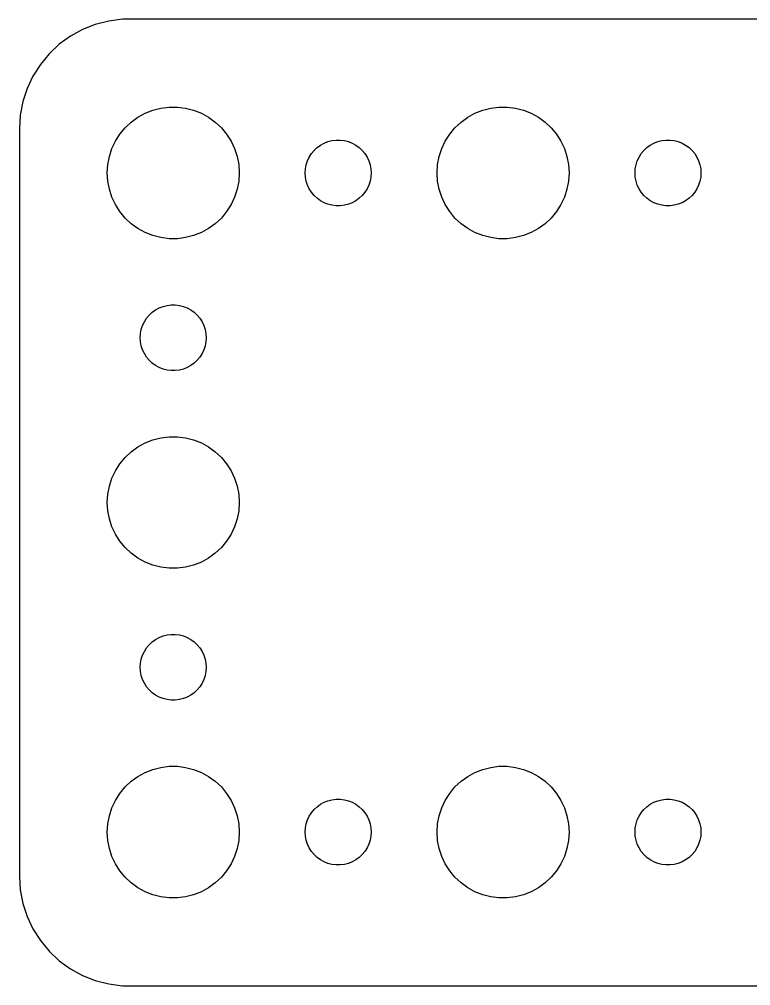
# Model space of a CAD drawing. Header units: metres. Extents: x -37 to 37, y 86 to 238.
# Drawn here: x -37 to -3.74, y 194.01 to 237.99 of the extents above; entities that cross this region are included whole.
import ezdxf

# ---------------------------------------------------------------- set-up
doc = ezdxf.new("R2010")
doc.units = ezdxf.units.M

msp = doc.modelspace()

# ---------------------------------------------------------------- linework, layer by layer
for p, q in [((-32.3139, 237.99), (-32.9369, 237.911)), ((32.3139, 237.99), (-32.3139, 237.99)), ((-34.1289, 237.524), (-34.6791, 237.222)), ((-33.5451, 237.755), (-34.1289, 237.524)), ((-32.9369, 237.911), (-33.5451, 237.755)), ((-34.6791, 237.222), (-35.1871, 236.853)), ((-35.1871, 236.853), (-35.6448, 236.423)), ((-35.6448, 236.423), (-36.0451, 235.939)), ((-36.0451, 235.939), (-36.3815, 235.409)), ((-36.3815, 235.409), (-36.6489, 234.841)), ((-36.6489, 234.841), (-36.8429, 234.243)), ((-36.8429, 234.243), (-36.9606, 233.627)), ((-30.5621, 233.947), (-30.1884, 233.994)), ((-30.1884, 233.994), (-29.8116, 233.994)), ((-29.8116, 233.994), (-29.4379, 233.947)), ((-15.5621, 233.947), (-15.1884, 233.994)), ((-15.1884, 233.994), (-14.8116, 233.994)), ((-14.8116, 233.994), (-14.4379, 233.947)), ((-36.9606, 233.627), (-37, 233)), ((-31.6075, 233.533), (-31.2773, 233.714)), ((-31.2773, 233.714), (-30.927, 233.853)), ((-30.927, 233.853), (-30.5621, 233.947)), ((-29.4379, 233.947), (-29.0729, 233.853)), ((-29.0729, 233.853), (-28.7227, 233.714)), ((-28.7227, 233.714), (-28.3925, 233.533)), ((-16.6075, 233.533), (-16.2773, 233.714)), ((-16.2773, 233.714), (-15.927, 233.853)), ((-15.927, 233.853), (-15.5621, 233.947)), ((-14.4379, 233.947), (-14.0729, 233.853)), ((-14.0729, 233.853), (-13.7227, 233.714)), ((-13.7227, 233.714), (-13.3925, 233.533)), ((-32.1869, 233.054), (-31.9123, 233.312)), ((-31.9123, 233.312), (-31.6075, 233.533)), ((-28.3925, 233.533), (-28.0877, 233.312)), ((-28.0877, 233.312), (-27.8131, 233.054)), ((-17.1869, 233.054), (-16.9123, 233.312)), ((-16.9123, 233.312), (-16.6075, 233.533)), ((-13.3925, 233.533), (-13.0877, 233.312)), ((-13.0877, 233.312), (-12.8131, 233.054)), ((-37, 233), (-37, 199)), ((-32.6289, 232.445), (-32.427, 232.763)), ((-32.427, 232.763), (-32.1869, 233.054)), ((-27.8131, 233.054), (-27.5729, 232.763)), ((-27.5729, 232.763), (-27.3711, 232.445)), ((-17.6289, 232.445), (-17.427, 232.763)), ((-17.427, 232.763), (-17.1869, 233.054)), ((-12.8131, 233.054), (-12.5729, 232.763)), ((-12.5729, 232.763), (-12.3711, 232.445)), ((-32.7893, 232.104), (-32.6289, 232.445)), ((-27.3711, 232.445), (-27.2107, 232.104)), ((-23.4561, 232.156), (-23.3037, 232.266)), ((-23.3037, 232.266), (-23.1387, 232.357)), ((-23.1387, 232.357), (-22.9635, 232.427)), ((-22.9635, 232.427), (-22.7811, 232.473)), ((-22.7811, 232.473), (-22.5942, 232.497)), ((-22.5942, 232.497), (-22.4058, 232.497)), ((-22.4058, 232.497), (-22.2189, 232.473)), ((-22.2189, 232.473), (-22.0365, 232.427)), ((-22.0365, 232.427), (-21.8613, 232.357)), ((-21.8613, 232.357), (-21.6963, 232.266)), ((-21.6963, 232.266), (-21.5439, 232.156)), ((-17.7893, 232.104), (-17.6289, 232.445)), ((-12.3711, 232.445), (-12.2107, 232.104)), ((-8.45613, 232.156), (-8.30373, 232.266)), ((-8.30373, 232.266), (-8.13866, 232.357)), ((-8.13866, 232.357), (-7.96352, 232.427)), ((-7.96352, 232.427), (-7.78107, 232.473)), ((-7.78107, 232.473), (-7.59418, 232.497)), ((-7.59418, 232.497), (-7.40581, 232.497)), ((-7.40581, 232.497), (-7.21892, 232.473)), ((-7.21892, 232.473), (-7.03647, 232.427)), ((-7.03647, 232.427), (-6.86133, 232.357)), ((-6.86133, 232.357), (-6.69626, 232.266)), ((-6.69626, 232.266), (-6.54385, 232.156)), ((-32.9057, 231.746), (-32.7893, 232.104)), ((-27.2107, 232.104), (-27.0942, 231.746)), ((-23.8145, 231.723), (-23.7135, 231.882)), ((-23.7135, 231.882), (-23.5934, 232.027)), ((-23.5934, 232.027), (-23.4561, 232.156)), ((-21.5439, 232.156), (-21.4065, 232.027)), ((-21.4065, 232.027), (-21.2865, 231.882)), ((-21.2865, 231.882), (-21.1855, 231.723)), ((-17.9057, 231.746), (-17.7893, 232.104)), ((-12.2107, 232.104), (-12.0942, 231.746)), ((-8.81445, 231.723), (-8.71352, 231.882)), ((-8.71352, 231.882), (-8.59344, 232.027)), ((-8.59344, 232.027), (-8.45613, 232.156)), ((-6.54385, 232.156), (-6.40654, 232.027)), ((-6.40654, 232.027), (-6.28647, 231.882)), ((-6.28647, 231.882), (-6.18553, 231.723)), ((-33, 231), (-32.9763, 231.376)), ((-32.9763, 231.376), (-32.9057, 231.746)), ((-27.0942, 231.746), (-27.0237, 231.376)), ((-27.0237, 231.376), (-27, 231)), ((-23.9882, 231.188), (-23.9529, 231.373)), ((-23.9529, 231.373), (-23.8947, 231.552)), ((-23.8947, 231.552), (-23.8145, 231.723)), ((-21.1855, 231.723), (-21.1053, 231.552)), ((-21.1053, 231.552), (-21.0471, 231.373)), ((-21.0471, 231.373), (-21.0118, 231.188)), ((-18, 231), (-17.9763, 231.376)), ((-17.9763, 231.376), (-17.9057, 231.746)), ((-12.0942, 231.746), (-12.0237, 231.376)), ((-12.0237, 231.376), (-12, 231)), ((-8.98816, 231.188), (-8.95287, 231.373)), ((-8.95287, 231.373), (-8.89465, 231.552)), ((-8.89465, 231.552), (-8.81445, 231.723)), ((-6.18553, 231.723), (-6.10533, 231.552)), ((-6.10533, 231.552), (-6.04712, 231.373)), ((-6.04712, 231.373), (-6.01183, 231.188)), ((-32.9763, 230.624), (-33, 231)), ((-27, 231), (-27.0237, 230.624)), ((-24, 231), (-23.9882, 231.188)), ((-23.9882, 230.812), (-24, 231)), ((-21.0118, 231.188), (-21, 231)), ((-21, 231), (-21.0118, 230.812)), ((-17.9763, 230.624), (-18, 231)), ((-12, 231), (-12.0237, 230.624)), ((-9, 231), (-8.98816, 231.188)), ((-8.98816, 230.812), (-9, 231)), ((-6.01183, 231.188), (-6, 231)), ((-6, 231), (-6.01183, 230.812)), ((-32.9057, 230.254), (-32.9763, 230.624)), ((-27.0237, 230.624), (-27.0942, 230.254)), ((-23.9529, 230.627), (-23.9882, 230.812)), ((-23.8947, 230.448), (-23.9529, 230.627)), ((-21.0471, 230.627), (-21.1053, 230.448)), ((-21.0118, 230.812), (-21.0471, 230.627)), ((-17.9057, 230.254), (-17.9763, 230.624)), ((-12.0237, 230.624), (-12.0942, 230.254)), ((-8.95287, 230.627), (-8.98816, 230.812)), ((-8.89465, 230.448), (-8.95287, 230.627)), ((-6.04712, 230.627), (-6.10533, 230.448)), ((-6.01183, 230.812), (-6.04712, 230.627)), ((-32.7893, 229.896), (-32.9057, 230.254)), ((-27.0942, 230.254), (-27.2107, 229.896)), ((-23.8145, 230.277), (-23.8947, 230.448)), ((-23.7135, 230.118), (-23.8145, 230.277)), ((-23.5934, 229.973), (-23.7135, 230.118)), ((-21.2865, 230.118), (-21.4065, 229.973)), ((-21.1855, 230.277), (-21.2865, 230.118)), ((-21.1053, 230.448), (-21.1855, 230.277)), ((-17.7893, 229.896), (-17.9057, 230.254)), ((-12.0942, 230.254), (-12.2107, 229.896)), ((-8.81445, 230.277), (-8.89465, 230.448)), ((-8.71352, 230.118), (-8.81445, 230.277)), ((-8.59344, 229.973), (-8.71352, 230.118)), ((-6.28647, 230.118), (-6.40654, 229.973)), ((-6.18553, 230.277), (-6.28647, 230.118)), ((-6.10533, 230.448), (-6.18553, 230.277)), ((-32.6289, 229.555), (-32.7893, 229.896)), ((-27.2107, 229.896), (-27.3711, 229.555)), ((-23.4561, 229.844), (-23.5934, 229.973)), ((-23.3037, 229.734), (-23.4561, 229.844)), ((-23.1387, 229.643), (-23.3037, 229.734)), ((-22.9635, 229.573), (-23.1387, 229.643)), ((-21.8613, 229.643), (-22.0365, 229.573)), ((-21.6963, 229.734), (-21.8613, 229.643)), ((-21.5439, 229.844), (-21.6963, 229.734)), ((-21.4065, 229.973), (-21.5439, 229.844)), ((-17.6289, 229.555), (-17.7893, 229.896)), ((-12.2107, 229.896), (-12.3711, 229.555)), ((-8.45613, 229.844), (-8.59344, 229.973)), ((-8.30373, 229.734), (-8.45613, 229.844)), ((-8.13866, 229.643), (-8.30373, 229.734)), ((-7.96352, 229.573), (-8.13866, 229.643)), ((-6.86133, 229.643), (-7.03647, 229.573)), ((-6.69626, 229.734), (-6.86133, 229.643)), ((-6.54385, 229.844), (-6.69626, 229.734)), ((-6.40654, 229.973), (-6.54385, 229.844)), ((-32.427, 229.237), (-32.6289, 229.555)), ((-32.1869, 228.946), (-32.427, 229.237)), ((-27.5729, 229.237), (-27.8131, 228.946)), ((-27.3711, 229.555), (-27.5729, 229.237)), ((-22.7811, 229.527), (-22.9635, 229.573)), ((-22.5942, 229.503), (-22.7811, 229.527)), ((-22.4058, 229.503), (-22.5942, 229.503)), ((-22.2189, 229.527), (-22.4058, 229.503)), ((-22.0365, 229.573), (-22.2189, 229.527)), ((-17.427, 229.237), (-17.6289, 229.555)), ((-17.1869, 228.946), (-17.427, 229.237)), ((-12.5729, 229.237), (-12.8131, 228.946)), ((-12.3711, 229.555), (-12.5729, 229.237)), ((-7.78107, 229.527), (-7.96352, 229.573)), ((-7.59418, 229.503), (-7.78107, 229.527)), ((-7.40581, 229.503), (-7.59418, 229.503)), ((-7.21892, 229.527), (-7.40581, 229.503)), ((-7.03647, 229.573), (-7.21892, 229.527)), ((-31.9123, 228.688), (-32.1869, 228.946)), ((-27.8131, 228.946), (-28.0877, 228.688)), ((-16.9123, 228.688), (-17.1869, 228.946)), ((-12.8131, 228.946), (-13.0877, 228.688)), ((-31.6075, 228.467), (-31.9123, 228.688)), ((-31.2773, 228.286), (-31.6075, 228.467)), ((-30.927, 228.147), (-31.2773, 228.286)), ((-28.7227, 228.286), (-29.0729, 228.147)), ((-28.3925, 228.467), (-28.7227, 228.286)), ((-28.0877, 228.688), (-28.3925, 228.467)), ((-16.6075, 228.467), (-16.9123, 228.688)), ((-16.2773, 228.286), (-16.6075, 228.467)), ((-15.927, 228.147), (-16.2773, 228.286)), ((-13.7227, 228.286), (-14.0729, 228.147)), ((-13.3925, 228.467), (-13.7227, 228.286)), ((-13.0877, 228.688), (-13.3925, 228.467)), ((-30.5621, 228.053), (-30.927, 228.147)), ((-30.1884, 228.006), (-30.5621, 228.053)), ((-29.8116, 228.006), (-30.1884, 228.006)), ((-29.4379, 228.053), (-29.8116, 228.006)), ((-29.0729, 228.147), (-29.4379, 228.053)), ((-15.5621, 228.053), (-15.927, 228.147)), ((-15.1884, 228.006), (-15.5621, 228.053)), ((-14.8116, 228.006), (-15.1884, 228.006)), ((-14.4379, 228.053), (-14.8116, 228.006)), ((-14.0729, 228.147), (-14.4379, 228.053)), ((-30.9561, 224.656), (-30.8037, 224.766)), ((-30.8037, 224.766), (-30.6387, 224.857)), ((-30.6387, 224.857), (-30.4635, 224.927)), ((-30.4635, 224.927), (-30.2811, 224.973)), ((-30.2811, 224.973), (-30.0942, 224.997)), ((-30.0942, 224.997), (-29.9058, 224.997)), ((-29.9058, 224.997), (-29.7189, 224.973)), ((-29.7189, 224.973), (-29.5365, 224.927)), ((-29.5365, 224.927), (-29.3613, 224.857)), ((-29.3613, 224.857), (-29.1963, 224.766)), ((-29.1963, 224.766), (-29.0439, 224.656)), ((-31.3145, 224.223), (-31.2135, 224.382)), ((-31.2135, 224.382), (-31.0934, 224.527)), ((-31.0934, 224.527), (-30.9561, 224.656)), ((-29.0439, 224.656), (-28.9065, 224.527)), ((-28.9065, 224.527), (-28.7865, 224.382)), ((-28.7865, 224.382), (-28.6855, 224.223)), ((-31.4882, 223.688), (-31.4529, 223.873)), ((-31.4529, 223.873), (-31.3947, 224.052)), ((-31.3947, 224.052), (-31.3145, 224.223)), ((-28.6855, 224.223), (-28.6053, 224.052)), ((-28.6053, 224.052), (-28.5471, 223.873)), ((-28.5471, 223.873), (-28.5118, 223.688)), ((-31.5, 223.5), (-31.4882, 223.688)), ((-31.4882, 223.312), (-31.5, 223.5)), ((-28.5118, 223.688), (-28.5, 223.5)), ((-28.5, 223.5), (-28.5118, 223.312)), ((-31.4529, 223.127), (-31.4882, 223.312)), ((-31.3947, 222.948), (-31.4529, 223.127)), ((-28.5471, 223.127), (-28.6053, 222.948)), ((-28.5118, 223.312), (-28.5471, 223.127)), ((-31.3145, 222.777), (-31.3947, 222.948)), ((-31.2135, 222.618), (-31.3145, 222.777)), ((-31.0934, 222.473), (-31.2135, 222.618)), ((-28.7865, 222.618), (-28.9065, 222.473)), ((-28.6855, 222.777), (-28.7865, 222.618)), ((-28.6053, 222.948), (-28.6855, 222.777)), ((-30.9561, 222.344), (-31.0934, 222.473)), ((-30.8037, 222.234), (-30.9561, 222.344)), ((-30.6387, 222.143), (-30.8037, 222.234)), ((-30.4635, 222.073), (-30.6387, 222.143)), ((-29.3613, 222.143), (-29.5365, 222.073)), ((-29.1963, 222.234), (-29.3613, 222.143)), ((-29.0439, 222.344), (-29.1963, 222.234)), ((-28.9065, 222.473), (-29.0439, 222.344)), ((-30.2811, 222.027), (-30.4635, 222.073)), ((-30.0942, 222.003), (-30.2811, 222.027)), ((-29.9058, 222.003), (-30.0942, 222.003)), ((-29.7189, 222.027), (-29.9058, 222.003)), ((-29.5365, 222.073), (-29.7189, 222.027)), ((-31.6075, 218.533), (-31.2773, 218.714)), ((-31.2773, 218.714), (-30.927, 218.853)), ((-30.927, 218.853), (-30.5621, 218.947)), ((-30.5621, 218.947), (-30.1884, 218.994)), ((-30.1884, 218.994), (-29.8116, 218.994)), ((-29.8116, 218.994), (-29.4379, 218.947)), ((-29.4379, 218.947), (-29.0729, 218.853)), ((-29.0729, 218.853), (-28.7227, 218.714)), ((-28.7227, 218.714), (-28.3925, 218.533)), ((-32.1869, 218.054), (-31.9123, 218.312)), ((-31.9123, 218.312), (-31.6075, 218.533)), ((-28.3925, 218.533), (-28.0877, 218.312)), ((-28.0877, 218.312), (-27.8131, 218.054)), ((-32.6289, 217.445), (-32.427, 217.763)), ((-32.427, 217.763), (-32.1869, 218.054)), ((-27.8131, 218.054), (-27.5729, 217.763)), ((-27.5729, 217.763), (-27.3711, 217.445)), ((-32.7893, 217.104), (-32.6289, 217.445)), ((-27.3711, 217.445), (-27.2107, 217.104)), ((-32.9057, 216.746), (-32.7893, 217.104)), ((-27.2107, 217.104), (-27.0942, 216.746)), ((-32.9763, 216.376), (-32.9057, 216.746)), ((-27.0942, 216.746), (-27.0237, 216.376)), ((-33, 216), (-32.9763, 216.376)), ((-32.9763, 215.624), (-33, 216)), ((-27.0237, 216.376), (-27, 216)), ((-27, 216), (-27.0237, 215.624)), ((-32.9057, 215.254), (-32.9763, 215.624)), ((-27.0237, 215.624), (-27.0942, 215.254)), ((-32.7893, 214.896), (-32.9057, 215.254)), ((-27.0942, 215.254), (-27.2107, 214.896)), ((-32.6289, 214.555), (-32.7893, 214.896)), ((-27.2107, 214.896), (-27.3711, 214.555)), ((-32.427, 214.237), (-32.6289, 214.555)), ((-32.1869, 213.946), (-32.427, 214.237)), ((-27.5729, 214.237), (-27.8131, 213.946)), ((-27.3711, 214.555), (-27.5729, 214.237)), ((-31.9123, 213.688), (-32.1869, 213.946)), ((-27.8131, 213.946), (-28.0877, 213.688)), ((-31.6075, 213.467), (-31.9123, 213.688)), ((-31.2773, 213.286), (-31.6075, 213.467)), ((-28.3925, 213.467), (-28.7227, 213.286)), ((-28.0877, 213.688), (-28.3925, 213.467)), ((-30.927, 213.147), (-31.2773, 213.286)), ((-30.5621, 213.053), (-30.927, 213.147)), ((-30.1884, 213.006), (-30.5621, 213.053)), ((-29.8116, 213.006), (-30.1884, 213.006)), ((-29.4379, 213.053), (-29.8116, 213.006)), ((-29.0729, 213.147), (-29.4379, 213.053)), ((-28.7227, 213.286), (-29.0729, 213.147)), ((-30.8037, 209.766), (-30.6387, 209.857)), ((-30.6387, 209.857), (-30.4635, 209.927)), ((-30.4635, 209.927), (-30.2811, 209.973)), ((-30.2811, 209.973), (-30.0942, 209.997)), ((-30.0942, 209.997), (-29.9058, 209.997)), ((-29.9058, 209.997), (-29.7189, 209.973)), ((-29.7189, 209.973), (-29.5365, 209.927)), ((-29.5365, 209.927), (-29.3613, 209.857)), ((-29.3613, 209.857), (-29.1963, 209.766)), ((-31.3145, 209.223), (-31.2135, 209.382)), ((-31.2135, 209.382), (-31.0934, 209.527)), ((-31.0934, 209.527), (-30.9561, 209.656)), ((-30.9561, 209.656), (-30.8037, 209.766)), ((-29.1963, 209.766), (-29.0439, 209.656)), ((-29.0439, 209.656), (-28.9065, 209.527)), ((-28.9065, 209.527), (-28.7865, 209.382)), ((-28.7865, 209.382), (-28.6855, 209.223)), ((-31.4529, 208.873), (-31.3947, 209.052)), ((-31.3947, 209.052), (-31.3145, 209.223)), ((-28.6855, 209.223), (-28.6053, 209.052)), ((-28.6053, 209.052), (-28.5471, 208.873)), ((-31.5, 208.5), (-31.4882, 208.688)), ((-31.4882, 208.312), (-31.5, 208.5)), ((-31.4882, 208.688), (-31.4529, 208.873)), ((-28.5471, 208.873), (-28.5118, 208.688)), ((-28.5118, 208.688), (-28.5, 208.5)), ((-28.5, 208.5), (-28.5118, 208.312)), ((-31.4529, 208.127), (-31.4882, 208.312)), ((-31.3947, 207.948), (-31.4529, 208.127)), ((-28.5471, 208.127), (-28.6053, 207.948)), ((-28.5118, 208.312), (-28.5471, 208.127)), ((-31.3145, 207.777), (-31.3947, 207.948)), ((-31.2135, 207.618), (-31.3145, 207.777)), ((-31.0934, 207.473), (-31.2135, 207.618)), ((-28.7865, 207.618), (-28.9065, 207.473)), ((-28.6855, 207.777), (-28.7865, 207.618)), ((-28.6053, 207.948), (-28.6855, 207.777)), ((-30.9561, 207.344), (-31.0934, 207.473)), ((-30.8037, 207.234), (-30.9561, 207.344)), ((-30.6387, 207.143), (-30.8037, 207.234)), ((-29.1963, 207.234), (-29.3613, 207.143)), ((-29.0439, 207.344), (-29.1963, 207.234)), ((-28.9065, 207.473), (-29.0439, 207.344)), ((-30.4635, 207.073), (-30.6387, 207.143)), ((-30.2811, 207.027), (-30.4635, 207.073)), ((-30.0942, 207.003), (-30.2811, 207.027)), ((-29.9058, 207.003), (-30.0942, 207.003)), ((-29.7189, 207.027), (-29.9058, 207.003)), ((-29.5365, 207.073), (-29.7189, 207.027)), ((-29.3613, 207.143), (-29.5365, 207.073)), ((-31.6075, 203.533), (-31.2773, 203.714)), ((-31.2773, 203.714), (-30.927, 203.853)), ((-30.927, 203.853), (-30.5621, 203.947)), ((-30.5621, 203.947), (-30.1884, 203.994)), ((-30.1884, 203.994), (-29.8116, 203.994)), ((-29.8116, 203.994), (-29.4379, 203.947)), ((-29.4379, 203.947), (-29.0729, 203.853)), ((-29.0729, 203.853), (-28.7227, 203.714)), ((-28.7227, 203.714), (-28.3925, 203.533)), ((-16.6075, 203.533), (-16.2773, 203.714)), ((-16.2773, 203.714), (-15.927, 203.853)), ((-15.927, 203.853), (-15.5621, 203.947)), ((-15.5621, 203.947), (-15.1884, 203.994)), ((-15.1884, 203.994), (-14.8116, 203.994)), ((-14.8116, 203.994), (-14.4379, 203.947)), ((-14.4379, 203.947), (-14.0729, 203.853)), ((-14.0729, 203.853), (-13.7227, 203.714)), ((-13.7227, 203.714), (-13.3925, 203.533)), ((-32.1869, 203.054), (-31.9123, 203.312)), ((-31.9123, 203.312), (-31.6075, 203.533)), ((-28.3925, 203.533), (-28.0877, 203.312)), ((-28.0877, 203.312), (-27.8131, 203.054)), ((-17.1869, 203.054), (-16.9123, 203.312)), ((-16.9123, 203.312), (-16.6075, 203.533)), ((-13.3925, 203.533), (-13.0877, 203.312)), ((-13.0877, 203.312), (-12.8131, 203.054)), ((-32.6289, 202.445), (-32.427, 202.763)), ((-32.427, 202.763), (-32.1869, 203.054)), ((-27.8131, 203.054), (-27.5729, 202.763)), ((-27.5729, 202.763), (-27.3711, 202.445)), ((-17.6289, 202.445), (-17.427, 202.763)), ((-17.427, 202.763), (-17.1869, 203.054)), ((-12.8131, 203.054), (-12.5729, 202.763)), ((-12.5729, 202.763), (-12.3711, 202.445)), ((-32.7893, 202.104), (-32.6289, 202.445)), ((-27.3711, 202.445), (-27.2107, 202.104)), ((-23.3037, 202.266), (-23.1387, 202.357)), ((-23.1387, 202.357), (-22.9635, 202.427)), ((-22.9635, 202.427), (-22.7811, 202.473)), ((-22.7811, 202.473), (-22.5942, 202.497)), ((-22.5942, 202.497), (-22.4058, 202.497)), ((-22.4058, 202.497), (-22.2189, 202.473)), ((-22.2189, 202.473), (-22.0365, 202.427)), ((-22.0365, 202.427), (-21.8613, 202.357)), ((-21.8613, 202.357), (-21.6963, 202.266)), ((-17.7893, 202.104), (-17.6289, 202.445)), ((-12.3711, 202.445), (-12.2107, 202.104)), ((-8.30373, 202.266), (-8.13866, 202.357)), ((-8.13866, 202.357), (-7.96352, 202.427)), ((-7.96352, 202.427), (-7.78107, 202.473)), ((-7.78107, 202.473), (-7.59418, 202.497)), ((-7.59418, 202.497), (-7.40581, 202.497)), ((-7.40581, 202.497), (-7.21892, 202.473)), ((-7.21892, 202.473), (-7.03647, 202.427)), ((-7.03647, 202.427), (-6.86133, 202.357)), ((-6.86133, 202.357), (-6.69626, 202.266)), ((-32.9057, 201.746), (-32.7893, 202.104)), ((-27.2107, 202.104), (-27.0942, 201.746)), ((-23.8145, 201.723), (-23.7135, 201.882)), ((-23.7135, 201.882), (-23.5934, 202.027)), ((-23.5934, 202.027), (-23.4561, 202.156)), ((-23.4561, 202.156), (-23.3037, 202.266)), ((-21.6963, 202.266), (-21.5439, 202.156)), ((-21.5439, 202.156), (-21.4065, 202.027)), ((-21.4065, 202.027), (-21.2865, 201.882)), ((-21.2865, 201.882), (-21.1855, 201.723)), ((-17.9057, 201.746), (-17.7893, 202.104)), ((-12.2107, 202.104), (-12.0942, 201.746)), ((-8.81445, 201.723), (-8.71352, 201.882)), ((-8.71352, 201.882), (-8.59344, 202.027)), ((-8.59344, 202.027), (-8.45613, 202.156)), ((-8.45613, 202.156), (-8.30373, 202.266)), ((-6.69626, 202.266), (-6.54385, 202.156)), ((-6.54385, 202.156), (-6.40654, 202.027)), ((-6.40654, 202.027), (-6.28647, 201.882)), ((-6.28647, 201.882), (-6.18553, 201.723)), ((-32.9763, 201.376), (-32.9057, 201.746)), ((-27.0942, 201.746), (-27.0237, 201.376)), ((-23.9529, 201.373), (-23.8947, 201.552)), ((-23.8947, 201.552), (-23.8145, 201.723)), ((-21.1855, 201.723), (-21.1053, 201.552)), ((-21.1053, 201.552), (-21.0471, 201.373)), ((-17.9763, 201.376), (-17.9057, 201.746)), ((-12.0942, 201.746), (-12.0237, 201.376)), ((-8.95287, 201.373), (-8.89465, 201.552)), ((-8.89465, 201.552), (-8.81445, 201.723)), ((-6.18553, 201.723), (-6.10533, 201.552)), ((-6.10533, 201.552), (-6.04712, 201.373)), ((-33, 201), (-32.9763, 201.376)), ((-32.9763, 200.624), (-33, 201)), ((-27.0237, 201.376), (-27, 201)), ((-27, 201), (-27.0237, 200.624)), ((-24, 201), (-23.9882, 201.188)), ((-23.9882, 200.812), (-24, 201)), ((-23.9882, 201.188), (-23.9529, 201.373)), ((-21.0471, 201.373), (-21.0118, 201.188)), ((-21.0118, 201.188), (-21, 201)), ((-21, 201), (-21.0118, 200.812)), ((-18, 201), (-17.9763, 201.376)), ((-17.9763, 200.624), (-18, 201)), ((-12.0237, 201.376), (-12, 201)), ((-12, 201), (-12.0237, 200.624)), ((-9, 201), (-8.98816, 201.188)), ((-8.98816, 200.812), (-9, 201)), ((-8.98816, 201.188), (-8.95287, 201.373)), ((-6.04712, 201.373), (-6.01183, 201.188)), ((-6.01183, 201.188), (-6, 201)), ((-6, 201), (-6.01183, 200.812)), ((-32.9057, 200.254), (-32.9763, 200.624)), ((-27.0237, 200.624), (-27.0942, 200.254)), ((-23.9529, 200.627), (-23.9882, 200.812)), ((-23.8947, 200.448), (-23.9529, 200.627)), ((-21.0471, 200.627), (-21.1053, 200.448)), ((-21.0118, 200.812), (-21.0471, 200.627)), ((-17.9057, 200.254), (-17.9763, 200.624)), ((-12.0237, 200.624), (-12.0942, 200.254)), ((-8.95287, 200.627), (-8.98816, 200.812)), ((-8.89465, 200.448), (-8.95287, 200.627)), ((-6.04712, 200.627), (-6.10533, 200.448)), ((-6.01183, 200.812), (-6.04712, 200.627)), ((-32.7893, 199.896), (-32.9057, 200.254)), ((-27.0942, 200.254), (-27.2107, 199.896)), ((-23.8145, 200.277), (-23.8947, 200.448)), ((-23.7135, 200.118), (-23.8145, 200.277)), ((-23.5934, 199.973), (-23.7135, 200.118)), ((-21.2865, 200.118), (-21.4065, 199.973)), ((-21.1855, 200.277), (-21.2865, 200.118)), ((-21.1053, 200.448), (-21.1855, 200.277)), ((-17.7893, 199.896), (-17.9057, 200.254)), ((-12.0942, 200.254), (-12.2107, 199.896)), ((-8.81445, 200.277), (-8.89465, 200.448)), ((-8.71352, 200.118), (-8.81445, 200.277)), ((-8.59344, 199.973), (-8.71352, 200.118)), ((-6.28647, 200.118), (-6.40654, 199.973)), ((-6.18553, 200.277), (-6.28647, 200.118)), ((-6.10533, 200.448), (-6.18553, 200.277)), ((-32.6289, 199.555), (-32.7893, 199.896)), ((-27.2107, 199.896), (-27.3711, 199.555)), ((-23.4561, 199.844), (-23.5934, 199.973)), ((-23.3037, 199.734), (-23.4561, 199.844)), ((-23.1387, 199.643), (-23.3037, 199.734)), ((-21.6963, 199.734), (-21.8613, 199.643)), ((-21.5439, 199.844), (-21.6963, 199.734)), ((-21.4065, 199.973), (-21.5439, 199.844)), ((-17.6289, 199.555), (-17.7893, 199.896)), ((-12.2107, 199.896), (-12.3711, 199.555)), ((-8.45613, 199.844), (-8.59344, 199.973)), ((-8.30373, 199.734), (-8.45613, 199.844)), ((-8.13866, 199.643), (-8.30373, 199.734)), ((-6.69626, 199.734), (-6.86133, 199.643)), ((-6.54385, 199.844), (-6.69626, 199.734)), ((-6.40654, 199.973), (-6.54385, 199.844)), ((-32.427, 199.237), (-32.6289, 199.555)), ((-32.1869, 198.946), (-32.427, 199.237)), ((-27.5729, 199.237), (-27.8131, 198.946)), ((-27.3711, 199.555), (-27.5729, 199.237)), ((-22.9635, 199.573), (-23.1387, 199.643)), ((-22.7811, 199.527), (-22.9635, 199.573)), ((-22.5942, 199.503), (-22.7811, 199.527)), ((-22.4058, 199.503), (-22.5942, 199.503)), ((-22.2189, 199.527), (-22.4058, 199.503)), ((-22.0365, 199.573), (-22.2189, 199.527)), ((-21.8613, 199.643), (-22.0365, 199.573)), ((-17.427, 199.237), (-17.6289, 199.555)), ((-17.1869, 198.946), (-17.427, 199.237)), ((-12.5729, 199.237), (-12.8131, 198.946)), ((-12.3711, 199.555), (-12.5729, 199.237)), ((-7.96352, 199.573), (-8.13866, 199.643)), ((-7.78107, 199.527), (-7.96352, 199.573)), ((-7.59418, 199.503), (-7.78107, 199.527)), ((-7.40581, 199.503), (-7.59418, 199.503)), ((-7.21892, 199.527), (-7.40581, 199.503)), ((-7.03647, 199.573), (-7.21892, 199.527)), ((-6.86133, 199.643), (-7.03647, 199.573)), ((-37, 199), (-36.9606, 198.373)), ((-31.9123, 198.688), (-32.1869, 198.946)), ((-27.8131, 198.946), (-28.0877, 198.688)), ((-16.9123, 198.688), (-17.1869, 198.946)), ((-12.8131, 198.946), (-13.0877, 198.688)), ((-36.9606, 198.373), (-36.8429, 197.757)), ((-31.6075, 198.467), (-31.9123, 198.688)), ((-31.2773, 198.286), (-31.6075, 198.467)), ((-28.3925, 198.467), (-28.7227, 198.286)), ((-28.0877, 198.688), (-28.3925, 198.467)), ((-16.6075, 198.467), (-16.9123, 198.688)), ((-16.2773, 198.286), (-16.6075, 198.467)), ((-13.3925, 198.467), (-13.7227, 198.286)), ((-13.0877, 198.688), (-13.3925, 198.467)), ((-30.927, 198.147), (-31.2773, 198.286)), ((-30.5621, 198.053), (-30.927, 198.147)), ((-30.1884, 198.006), (-30.5621, 198.053)), ((-29.8116, 198.006), (-30.1884, 198.006)), ((-29.4379, 198.053), (-29.8116, 198.006)), ((-29.0729, 198.147), (-29.4379, 198.053)), ((-28.7227, 198.286), (-29.0729, 198.147)), ((-15.927, 198.147), (-16.2773, 198.286)), ((-15.5621, 198.053), (-15.927, 198.147)), ((-15.1884, 198.006), (-15.5621, 198.053)), ((-14.8116, 198.006), (-15.1884, 198.006)), ((-14.4379, 198.053), (-14.8116, 198.006)), ((-14.0729, 198.147), (-14.4379, 198.053)), ((-13.7227, 198.286), (-14.0729, 198.147)), ((-36.8429, 197.757), (-36.6489, 197.159)), ((-36.6489, 197.159), (-36.3815, 196.591)), ((-36.3815, 196.591), (-36.0451, 196.061)), ((-36.0451, 196.061), (-35.6448, 195.577)), ((-35.6448, 195.577), (-35.1871, 195.147)), ((-35.1871, 195.147), (-34.6791, 194.778)), ((-34.6791, 194.778), (-34.1289, 194.476)), ((-34.1289, 194.476), (-33.5451, 194.245)), ((-33.5451, 194.245), (-32.9369, 194.089)), ((-32.9369, 194.089), (-32.3139, 194.01)), ((-32.3139, 194.01), (32.3139, 194.01))]:
    msp.add_line(p, q)

doc.saveas('drawing.dxf')
